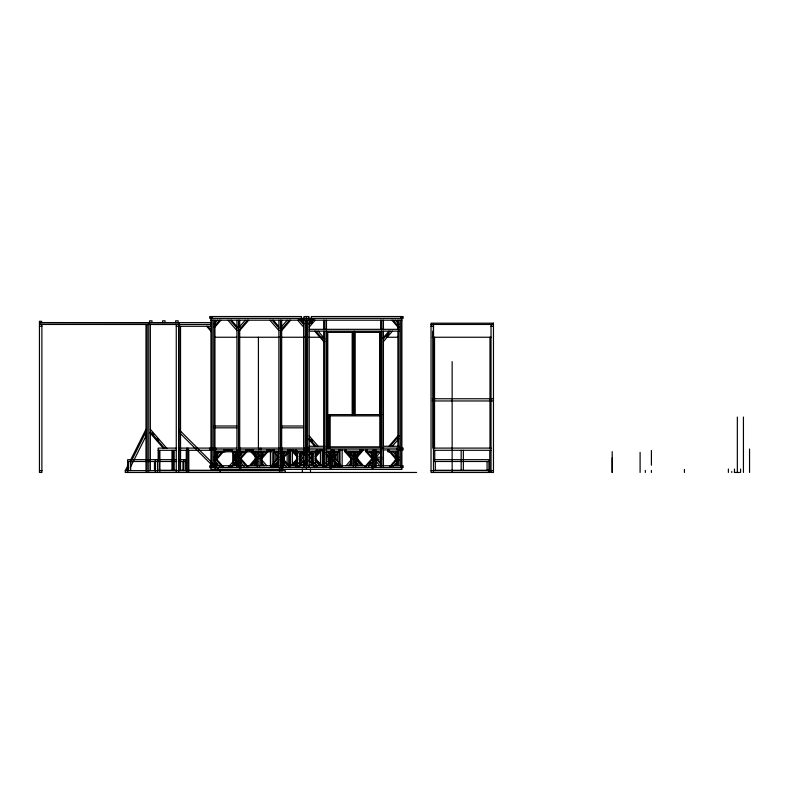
<?xml version="1.0" encoding="UTF-8"?>
<svg xmlns="http://www.w3.org/2000/svg" width="789" height="789" viewBox="0 0 789 789"><rect width="100%" height="100%" fill="white"/><g stroke="black" fill="none" stroke-linecap="round" stroke-linejoin="round"><path stroke-width="1.18" d="M178.925 324.466L178.935 322.632L39.46 322.563L39.45 324.397L178.935 324.457L178.935 322.632M433.477 337.248L433.477 324.457L433.477 472.463M612.195 457.758L612.195 472.463L612.195 451.663M416.622 472.463L125.264 472.463L125.264 470.638L128.025 465.194M130.195 460.845L145.975 429.295M126.595 470.638L128.213 467.404M130.363 463.104L145.975 431.879M130.323 467.404L146.468 435.104M217.478 320.186L213.75 324.496L214.963 324.496M219.717 320.186L213.75 327.08L214.963 327.08L220.93 320.186M238.495 327.987L245.251 320.186M247.49 320.186L238.495 330.581L239.718 330.581L248.713 320.186M287.216 320.186L280.46 327.987L281.673 327.987M289.445 320.186L280.46 330.581L281.673 330.581L290.668 320.186M308.746 323.638L311.734 320.186M309.219 324.496L312.957 320.186M310.984 323.638L312.483 321.912M309.219 327.08L315.186 320.186M216.186 456.062L219.914 451.752M222.153 451.752L216.186 458.646L217.399 458.646L223.366 451.752M227.922 467.591L236.917 457.206M235.132 460.668L236.631 458.932M239.718 456.062L243.446 451.752M230.151 467.591L236.917 459.79M231.374 467.591L237.381 460.658M240.458 457.788L245.685 451.752L245.685 449.927M246.898 449.927L246.898 451.752L240.931 458.646L239.718 458.646M249.304 465.766L255.271 458.873L257.707 458.873L251.74 465.766M250.517 465.766L256.484 458.873M261.613 453.369L263.112 451.653M264.423 451.752L260.695 456.062L261.909 456.062L263.408 454.336M254.245 464.04L255.744 462.315M253.979 465.766L257.707 461.457L256.484 461.457M267.875 449.927L267.875 451.752L261.909 458.646L260.695 458.646L266.662 451.752L266.662 449.927M269.877 467.591L278.872 457.206M382.971 338.087L388.977 331.153M281.673 456.062L285.401 451.752M272.116 467.591L278.872 459.79M383.434 338.954L390.19 331.153M386.718 336.351L388.967 333.747M273.339 467.591L278.586 461.526M282.423 457.788L287.64 451.752L287.64 449.927M383.434 341.538L392.429 331.153M290.954 465.766L296.92 458.873L298.134 458.873L292.167 465.766M293.39 465.766L297.857 460.598M295.155 464.899L296.644 463.182M295.619 465.766L297.857 463.182M294.622 467.591L303.617 457.206M296.861 467.591L303.617 459.79M298.084 467.591L304.09 460.658M308.746 455.204L311.734 451.752M309.219 456.062L312.957 451.752M309.969 457.788L315.186 451.752M314.979 452.511L317.217 449.927M314.979 455.095L319.456 449.927M315.452 455.953L320.679 449.927M321.892 449.927L315.925 456.821L314.703 456.821M333.027 454.336L335.266 451.752M325.926 463.261L329.674 458.932M333.5 455.204L336.479 451.752M325.916 465.855L329.674 461.526M333.5 457.788L338.718 451.752L338.718 449.927M327.129 465.855L329.388 463.261M353.265 455.204L356.243 451.752M357.466 451.752L353.728 456.062L352.515 456.062M346.006 465.766L351.223 459.731M361.106 449.927L355.139 456.821L357.575 456.821L363.542 449.927M359.705 449.927L359.705 451.752L353.728 458.646L352.515 458.646M348.245 465.766L351.223 462.315M356.362 456.821L362.329 449.927M349.458 465.766L351.697 463.182M374.982 454.336L377.221 451.752M364.133 467.591L373.128 457.206L374.351 457.206L365.356 467.591M375.456 455.204L378.444 451.752M369.38 464.119L370.879 462.393M376.205 456.92L380.683 451.752L375.761 451.752M367.595 467.591L374.351 459.79M388.888 446.268L397.883 435.883L399.096 435.883L390.101 446.268M392.34 446.268L399.096 438.467L397.883 438.467M388.888 467.591L397.883 457.206L399.096 457.206L390.101 467.591M392.34 467.591L399.096 459.79L397.883 459.79M298.696 319.091L304.662 319.091M308.183 319.091L314.15 319.091M210.949 320.186L401.897 320.186M152.445 322.622L211.107 322.622M211.107 324.457L39.45 324.457L39.45 472.463L41.886 472.463L41.886 324.457M397.883 324.496L399.096 324.496L395.368 320.186M431.041 324.457L493.47 324.457M39.45 326.281L41.886 326.281M176.263 326.281L210.732 326.281M431.041 326.281L433.477 326.281M491.034 326.281L493.47 326.281M309.219 329.329L399.096 329.329M309.219 331.153L399.096 331.153M326.735 332.376L381.56 332.376M214.598 337.248L236.641 337.248M238.949 337.248L306.418 337.248M308.765 337.248L324.072 337.248M386.521 337.248L398.287 337.248M432.254 337.248L491.034 337.248M432.264 398.761L493.47 398.761M432.264 400.96L493.47 400.96M327.79 414.6L381.817 414.6M329.26 415.882L380.702 415.882M213.75 426.001L236.917 426.001M280.46 426.001L303.617 426.001M213.75 427.825L236.917 427.825M280.46 427.825L303.617 427.825M309.209 446.268L324.881 446.268M383.424 446.268L399.096 446.268M329.26 446.821L380.702 446.821M326.735 446.88L327.78 446.88M176.628 448.103L158.145 448.103L158.145 460.145M179.724 448.103L236.641 448.103M238.949 448.103L279.345 448.103M281.801 448.103L324.881 448.103M326.468 448.103L381.856 448.103M382.99 448.103L403.12 448.103L403.12 449.927L383.464 449.927M433.477 448.103L491.034 448.103M237.075 449.927L209.726 449.927L209.726 448.103M239.54 449.927L279.04 449.927M281.495 449.927L324.447 449.927M326.005 449.927L381.856 449.927M158.145 450.292L176.134 450.292M179.724 450.292L211.225 450.292M224.658 450.292L231.986 450.292M246.632 450.292L250.291 450.292M267.382 450.292L271.051 450.292M433.477 450.292L491.034 450.292M223.977 450.499L232.528 450.499M245.981 450.499L250.744 450.499M267.856 450.499L271.524 450.499M214.559 451.752L225.151 451.752L225.151 449.927M232.163 449.927L232.163 451.752L237.075 451.752M239.54 451.752L246.898 451.752M253.141 449.927L253.141 451.752L267.875 451.752M274.118 449.927L274.118 451.752L279.04 451.752M281.495 451.752L289.928 451.752M306.418 451.752L295.875 451.752L295.875 449.927M308.45 451.752L316.971 451.752L316.971 449.927M322.918 451.752L324.131 451.752M326.429 451.752L331.35 451.752M332.751 451.752L338.718 451.752M344.961 449.927L344.961 451.752L359.705 451.752M365.948 449.927L365.948 451.752L373.305 451.752M398.287 451.752L387.695 451.752L387.695 449.927M217.734 451.781L237.42 451.781M239.738 451.781L243.535 451.781M245.852 451.781L252.095 451.781M266.633 451.781L271.524 451.781M302.305 452.482L304.662 452.482M329.95 456.062L331.173 456.062L327.445 451.752M371.915 456.062L373.128 456.062L369.4 451.752M395.447 456.062L396.66 456.062L392.932 451.752M326.429 457.206L332.386 457.206M332.751 457.206L333.974 457.206L342.968 467.591M374.716 457.206L381.856 457.206M281.673 458.646L282.896 458.646L288.863 451.752L288.863 449.927M314.703 458.873L315.925 458.873L321.892 465.766M326.429 459.03L332.386 459.03M374.716 459.03L381.856 459.03M176.667 459.671L127.66 459.671L127.66 472.463M179.951 459.671L185.977 459.671L185.977 470.638M214.963 459.79L213.75 459.79L220.506 467.591M239.718 459.79L238.495 459.79L245.251 467.591M281.673 459.79L280.46 459.79L287.216 467.591M332.751 459.79L333.974 459.79L340.73 467.591M433.477 459.671L488.904 459.671L488.904 472.463M356.362 461.457L355.139 461.457L358.867 465.766M127.66 461.496L176.667 461.496M179.951 461.496L185.977 461.496M433.477 461.496L488.904 461.496M302.345 464.543L304.376 464.543M309.308 464.543L310.501 464.543M237.164 465.766L209.726 465.766L209.726 467.591L403.12 467.591L403.12 465.766L382.99 465.766M240.418 465.766L244.107 465.766M246.562 465.766L278.971 465.766M282.284 465.766L285.884 465.766M288.587 465.766L296.999 465.766M299.11 465.766L313.736 465.766M315.847 465.766L323.352 465.766M325.719 465.766L330.561 465.766M332.968 465.766L338.688 465.766M340.039 465.766L366.283 465.766M368.739 465.766L372.428 465.766M374.864 465.766L381.028 465.766M158.786 470.274L176.716 470.274M180.217 470.274L183.896 470.274M188.186 470.274L212.833 470.274M214.707 470.274L280.026 470.274M434.759 470.274L489.752 470.274M39.45 470.638L41.886 470.638M125.264 470.638L285.253 470.638L285.253 472.463M431.041 470.638L488.904 470.638M491.034 470.638L493.47 470.638M734.421 472.463L739.48 472.463M178.699 429.295L220.052 470.638M178.699 431.879L217.468 470.638M393.129 320.186L399.096 327.08L397.883 327.08L391.916 320.186M318.125 331.153L324.881 338.954M315.886 331.153L324.881 341.538L323.668 341.538L314.673 331.153M301.112 320.186L304.09 323.638M299.889 320.186L303.617 324.496M297.65 320.186L303.617 327.08M390.693 451.752L396.66 458.646L395.447 458.646L389.47 451.752M273.339 320.186L278.586 326.261M272.116 320.186L278.872 327.987M269.877 320.186L278.872 330.581M377.428 458.932L380.426 462.403M376.215 458.932L380.712 464.129M375.465 460.658L379.973 465.855M365.948 451.752L371.915 458.646L373.128 458.646L367.161 451.752L367.161 449.927M363.542 465.766L357.575 458.873L355.139 458.873L361.106 465.766M356.362 458.873L362.329 465.766M349.734 451.653L351.223 453.369M348.422 451.752L352.15 456.062M348.245 452.511L350.484 455.095M231.374 320.186L237.381 327.129M344.961 451.752L350.927 458.646L352.15 458.646L346.184 451.752L346.184 449.927M230.151 320.186L236.917 327.987M227.922 320.186L236.917 330.581M333.5 460.658L339.507 467.591M325.946 452.62L329.674 456.92M326.222 454.336L328.461 456.92M309.219 435.883L318.214 446.268M311.004 439.345L312.503 441.081M309.219 438.467L315.975 446.268M308.755 439.335L314.762 446.268M207.862 326.281L210.85 329.723M206.639 326.281L211.117 331.449M315.452 459.731L320.679 465.766M314.979 460.598L319.456 465.766M314.979 463.182L317.217 465.766M309.219 457.206L318.214 467.591M309.219 459.79L315.975 467.591M301.112 451.752L304.09 455.204M308.755 460.658L314.762 467.591M299.889 451.752L303.617 456.062M297.65 451.752L303.617 458.646M295.628 449.927L297.857 452.511M293.39 449.927L297.857 455.095M292.167 449.927L298.134 456.821L296.92 456.821L290.954 449.927M277.58 451.752L279.069 453.478M290.668 467.591L281.673 457.206L280.46 457.206L289.445 467.591M276.357 451.752L278.596 454.336M274.118 451.752L278.596 456.92M256.603 451.752L258.841 454.336M255.38 451.752L259.108 456.062M261.613 459.731L266.84 465.766M251.74 449.927L257.707 456.821L255.271 456.821L249.304 449.927M253.141 451.752L259.108 458.646M261.613 462.315L264.601 465.766M250.517 449.927L256.484 456.821M261.889 464.04L263.378 465.766M235.615 451.752L237.114 453.478M248.713 467.591L239.718 457.206L238.495 457.206L247.49 467.591M234.402 451.752L237.381 455.204M232.163 451.752L237.381 457.788M223.958 467.591L214.963 457.206L213.75 457.206L222.745 467.591M150.354 429.295L167.071 448.586M152.326 432.964L153.914 434.798M157.1 438.477L158.688 440.311M150.354 431.879L164.743 448.487M149.94 432.796L163.53 448.487M749.55 449.01L749.55 472.463M743.435 417.036L743.435 472.463M740.565 469.041L740.565 472.463M737.34 417.036L737.34 472.463M734.47 469.041L734.47 472.463M731.758 471.467L731.758 472.463M728.385 469.041L728.385 472.463M684.438 469.504L684.438 472.463M651.408 450.47L651.408 465.185M651.408 470.451L651.408 472.463M645.323 470.451L645.323 472.463M640.096 452.363L640.096 472.463M491.034 324.457L491.034 472.463M489.969 337.248L489.969 448.103M489.752 450.292L489.752 472.463M487.079 461.496L487.079 470.638M463.35 450.292L463.35 470.274M461.161 450.292L461.161 470.274M452.146 361.609L452.146 472.463M435.301 461.496L435.301 470.638M434.759 450.292L434.759 460.283M434.542 337.248L434.542 448.103M432.865 331.183L432.865 448.132M401.897 316.537L401.897 469.416L210.949 469.416L210.949 316.537M400.684 316.537L400.684 318.361M400.684 320.186L400.684 467.591M399.096 320.186L399.096 448.103M399.096 449.927L399.096 465.766M397.883 320.186L397.883 323.884M397.883 326.34L397.883 328.796M397.883 331.262L397.883 437.027M397.883 439.493L397.883 446.87M397.883 449.927L397.883 458.458M397.883 460.894L397.883 465.766M397.025 448.103L397.025 449.927M396.66 451.752L396.66 465.766M395.447 451.752L395.447 455.253M395.447 456.92L395.447 461.092M395.447 463.429L395.447 465.766M388.908 449.927L388.908 451.752M383.434 320.186L383.434 329.329M383.434 331.153L383.434 467.591M381.856 320.186L381.856 329.329M381.856 331.153L381.856 467.591M381.56 331.153L381.56 448.103M380.633 320.186L380.633 329.329M380.702 414.6L380.702 448.103M380.633 449.158L380.633 467.591M380.505 332.376L380.505 414.866M379.795 415.793L379.795 446.899M379.588 332.376L379.588 414.866M375.929 449.927L375.929 467.591M375.761 451.15L375.761 453.586M375.761 458.458L375.761 465.766M374.351 449.927L374.351 467.591M373.128 449.927L373.128 458.172M373.128 459.997L373.128 468.242M371.915 451.752L371.915 455.292M371.915 456.92L371.915 459.997M371.915 462.354L371.915 468.242M357.575 456.427L357.575 459.928M357.575 463.429L357.575 465.766M356.362 456.427L356.362 459.928M356.362 462.265L356.362 465.766M355.514 465.766L355.514 467.591M355.198 332.376L355.198 414.866M355.139 451.752L355.139 454.089M355.139 456.427L355.139 465.766M354.143 331.153L354.143 414.866M353.728 451.752L353.728 465.766M353.561 451.752L353.561 455.253M353.561 457.59L353.561 465.766M353.403 465.766L353.403 467.591M353.087 332.376L353.087 414.866M352.18 332.376L352.18 414.866M352.15 451.752L352.15 465.766M350.927 451.752L350.927 455.253M350.927 457.59L350.927 465.766M342.15 449.927L342.15 465.766M340.039 449.927L340.039 464.543M339.122 449.927L339.122 464.543M337.653 451.752L337.653 461.496M337.653 463.932L337.653 466.378M336.075 454.188L336.075 460.283M336.075 462.719L336.075 466.378M334.852 455.411L334.852 459.06M334.852 461.496L334.852 466.378M333.974 449.927L333.974 467.591M332.386 449.927L332.386 467.591M331.173 449.927L331.173 468.242M330.177 414.6L330.177 448.103M330.098 451.752L330.098 454.089M330.098 458.764L330.098 465.766M329.95 451.752L329.95 455.292M329.95 458.823L329.95 468.242M329.062 414.6L329.062 448.103M328.885 451.752L328.885 454.089M328.885 458.764L328.885 465.766M328.155 414.6L328.155 448.103M327.78 332.376L327.79 448.103M326.735 331.153L326.735 448.103M326.468 320.186L326.468 329.329M326.468 331.153L326.468 467.591M324.881 320.186L324.881 329.329M324.881 331.153L324.881 467.591M323.668 320.186L323.668 329.329M323.668 331.153L323.668 338.53M323.668 340.986L323.668 467.591M322.918 449.927L322.918 467.591M322.267 449.927L322.267 465.766M320.442 451.15L320.442 464.543M315.925 456.111L315.925 459.731M315.403 451.15L315.403 464.543M313.292 453.586L313.292 465.766M312.375 453.586L312.375 462.107M311.941 318.361L311.941 319.091M311.911 454.898L311.911 460.934M311.911 463.35L311.911 465.766M311.349 319.091L311.379 316.537L403.12 316.537L403.12 318.361L209.726 318.361L209.726 316.537L301.467 316.537L301.497 319.091M310.501 469.07L310.501 472.463M309.219 320.186L309.219 448.103M309.219 449.927L309.219 465.766M308.884 319.091L308.854 316.537L303.982 316.537L303.962 319.091M308.854 448.103L308.854 449.927M308.854 465.766L308.933 467.591M307.641 320.186L307.641 448.103M307.641 449.927L307.641 465.766M306.418 316.537L306.418 469.416M305.205 320.186L305.205 448.103M305.205 449.927L305.205 465.766M303.982 448.103L303.982 449.927M303.982 451.752L303.982 455.253M303.982 460.934L303.982 467.591M303.617 320.186L303.617 448.103M303.617 449.927L303.617 465.766M302.345 469.07L302.345 472.463M300.934 454.898L300.934 460.934M300.934 463.35L300.934 465.766M300.905 318.361L300.905 319.091M300.471 453.586L300.471 460.894M300.471 463.33L300.471 465.766M299.554 453.586L299.554 465.766M297.443 451.15L297.443 464.543M296.92 456.111L296.92 460.934M296.92 463.35L296.92 465.766M292.403 451.15L292.403 464.543M290.579 449.927L290.579 465.766M289.928 449.927L289.928 467.591M288.705 449.927L288.705 466.378M287.127 452.975L287.127 463.932M284.03 455.953L284.03 460.855M283.961 451.752L283.961 454.089M283.961 456.427L283.961 465.766M282.896 451.752L282.896 455.292M282.896 456.92L282.896 459.997M282.896 462.354L282.896 468.242M281.939 448.103L281.939 449.927M281.92 468.765L281.92 471.23M281.673 320.186L281.673 327.563M281.673 330.019L281.673 457.788M281.673 459.997L281.673 468.242M280.46 320.186L280.46 467.591M280.026 468.765L280.026 471.23M279.385 468.765L279.385 471.23M278.872 320.186L278.872 467.591M277.994 455.411L277.994 459.06M277.994 461.496L277.994 466.378M276.771 454.188L276.771 460.283M276.771 462.719L276.771 466.378M275.193 452.975L275.193 461.496M275.193 463.932L275.193 466.378M273.724 449.927L273.724 464.543M272.807 449.927L272.807 464.543M270.696 449.927L270.696 465.766M270.43 449.838L270.43 465.747M261.909 451.752L261.909 455.253M261.909 457.59L261.909 465.766M260.962 448.103L260.962 449.927M260.695 451.752L260.695 465.766M259.443 465.766L259.443 467.591M259.108 451.752L259.108 465.766M258.851 448.103L258.851 449.927M258.417 337.248L258.417 448.103M257.707 451.752L257.707 454.089M257.707 456.427L257.707 465.766M257.332 465.766L257.332 467.591M256.484 456.427L256.484 459.928M256.484 462.265L256.484 465.766M255.271 456.427L255.271 459.928M255.271 462.265L255.271 465.766M240.931 451.752L240.931 455.292M240.931 461.18L240.931 468.242M239.974 448.103L239.974 449.927M239.718 320.186L239.718 327.563M239.718 330.019L239.718 457.788M239.718 459.997L239.718 468.242M238.495 320.186L238.495 467.591M237.085 451.15L237.085 453.586M237.085 456.022L237.085 458.458M237.085 460.894L237.085 465.766M236.917 320.186L236.917 467.591M235.369 453.823L235.369 460.875M235.369 463.222L235.369 465.569M234.737 454.997L234.737 459.691M234.737 463.222L234.737 465.569M233.475 452.639L233.475 462.048M232.834 451.466L232.834 463.222M223.928 449.927L223.928 451.752M220.121 470.638L220.121 472.463M217.399 451.752L217.399 455.253M217.399 456.92L217.399 461.092M217.399 463.429L217.399 465.766M216.186 451.752L216.186 459.928M216.186 462.265L216.186 465.766M215.821 448.103L215.821 449.927M214.963 320.186L214.963 448.103M214.963 449.927L214.963 465.766M214.598 451.752L214.598 457.59M214.598 461.092L214.598 465.766M213.75 320.186L213.75 448.103M213.75 449.927L213.75 464.543M212.162 316.537L212.162 318.361M212.162 320.186L212.162 467.591M188.818 450.292L188.818 471.23M188.186 450.292L188.186 471.23M188.029 448.103L188.029 450.292M186.924 448.103L186.924 471.23M186.283 450.292L186.283 471.23M183.867 459.671L183.867 470.638M182.949 461.496L182.949 470.638M180.543 326.281L180.543 470.638M178.965 324.457L178.965 470.638M178.699 324.457L178.699 472.463M178.097 322.622L178.097 320.798L175.661 320.798L175.661 322.622M176.263 324.457L176.263 472.463M174.191 450.292L174.191 470.274M173.077 450.292L173.077 470.274M171.982 450.292L171.982 470.274M165.049 322.642L165.049 320.807L162.613 320.807L162.613 322.642M159.891 450.539L159.891 471.25M159.171 461.496L159.171 470.638M158.786 450.292L158.786 460.145M157.484 459.671L157.484 472.463M155.374 459.671L155.374 472.463M154.466 461.496L154.466 470.638M150.354 324.457L150.354 470.638M149.555 322.652L149.555 320.827L151.991 320.827L151.991 322.652L39.45 322.573L39.45 321.291L41.649 321.291L41.649 322.573M148.776 322.622L148.776 471.24M147.198 324.457L147.198 471.24M145.975 324.457L145.975 471.24M130.688 461.496L130.688 470.638M128.577 461.496L128.577 470.638M39.647 322.622L39.647 324.457M493.47 323.174L431.041 323.174L431.041 472.463L493.47 472.463L493.47 323.174"/></g></svg>
